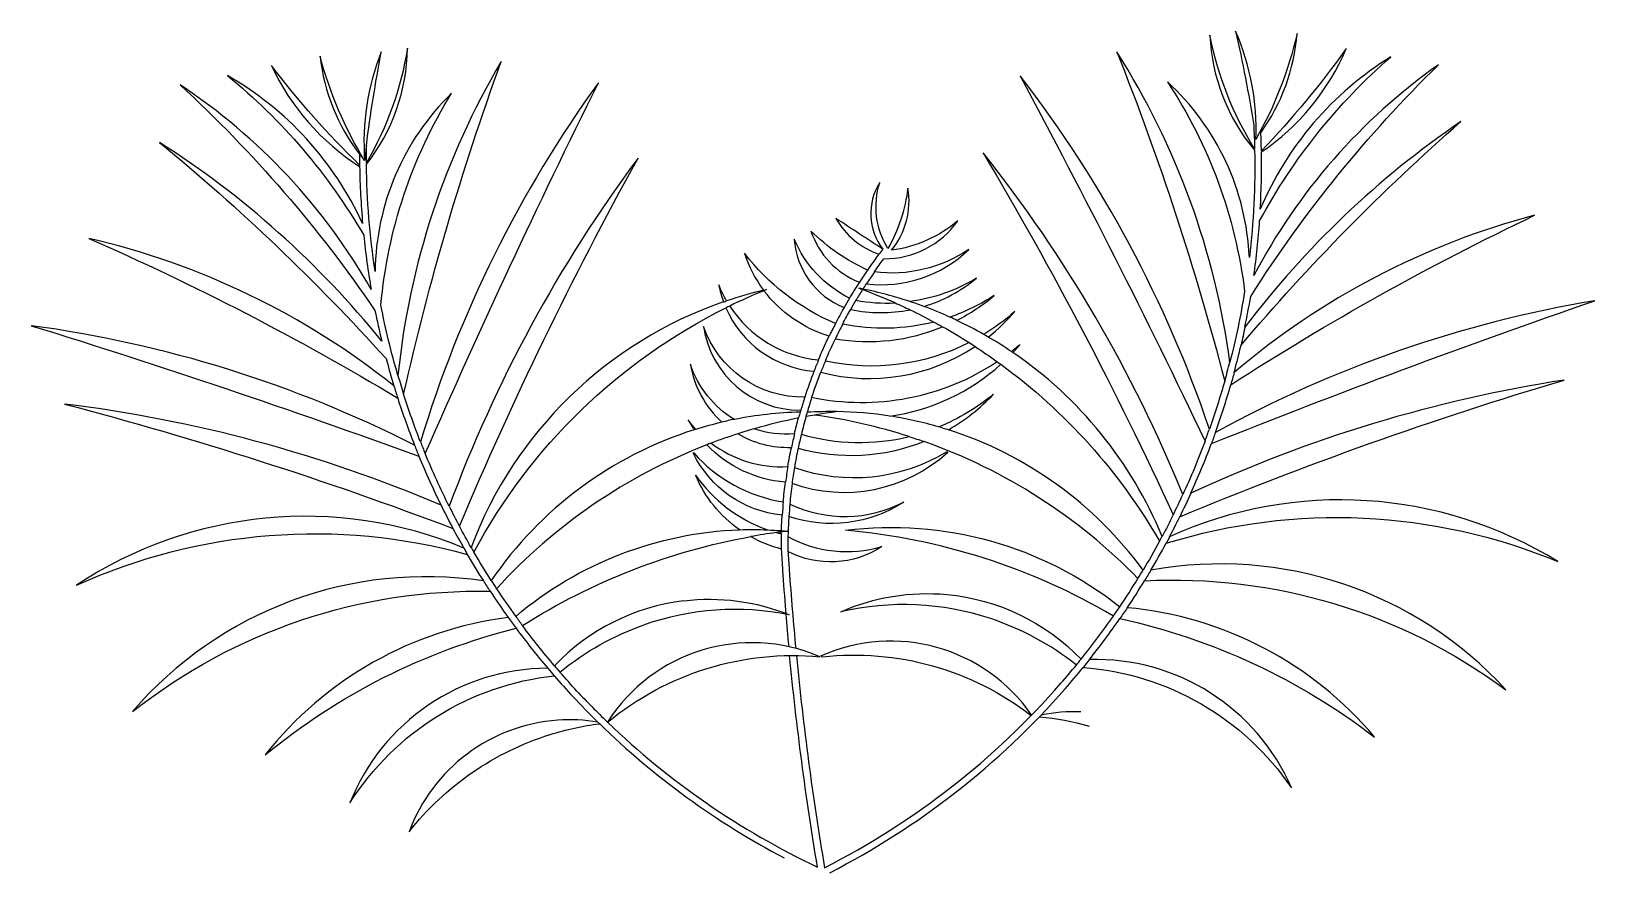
# Model space of a CAD drawing. Header units: millimetres. Extents: x 77.1 to 78.25, y 200.31 to 200.93.
import ezdxf

# ---------------------------------------------------------------- set-up
doc = ezdxf.new("R2010")
doc.units = ezdxf.units.MM
doc.layers.add('62', color=62, linetype='Continuous')

msp = doc.modelspace()

# ---------------------------------------------------------------- linework, layer by layer
at = {"layer": '62'}
for points in [[(77.8617, 200.4412, 0.008761), (77.875, 200.4569, -0.228296), (78.0288, 200.3681, 0.30667), (77.8796, 200.4627, 0.016073), (77.9021, 200.4929, -0.111271), (78.0902, 200.4055, 0.196953), (77.9076, 200.501, 0.010075), (77.9203, 200.5208, -0.174181), (78.1871, 200.4404, 0.2582), (77.925, 200.5286, 0.009787), (77.9363, 200.5485, -0.175168), (78.2254, 200.535, 0.249628), (77.9388, 200.5533, 0.007062), (77.9463, 200.568, -0.026555), (78.2301, 200.6689, 0.070199), (77.9545, 200.5854, 0.016905), (77.9697, 200.622, -0.011876), (78.2527, 200.7274, 0.083846), (77.9727, 200.6303, 0.015718), (77.984, 200.6654, -0.031946), (78.2082, 200.7904, 0.11194), (77.9865, 200.6745, 0.008888), (77.9916, 200.6947, -0.036883), (78.1538, 200.8595, 0.081452), (77.9944, 200.7078, 0.009879), (77.9987, 200.7306, -0.057239), (78.1373, 200.9014, 0.118477), (78.0011, 200.7461, 0.017265), (78.0053, 200.7863, -0.090095), (78.1021, 200.9072, 0.156383), (78.0058, 200.7949, 0.018041), (78.0066, 200.8371, 0.144632), (78.0692, 200.9134, -0.03724), (78.0066, 200.838, 0.005673), (78.0062, 200.8513, 0.137026), (78.0329, 200.9244, -0.07322), (78.0025, 200.8464, 0.11371), (77.9876, 200.9261, -0.016598), (78.0009, 200.857, -0.007537), (78.0016, 200.8395, -0.091874), (77.9686, 200.9232, 0.164846), (78.0016, 200.8384, -0.034164), (77.9977, 200.7592, 0.198599), (77.9372, 200.8889, -0.116154), (77.9942, 200.7341, -0.022934), (77.9833, 200.682, 0.108995), (77.8998, 200.911, -0.031808), (77.9795, 200.6681, -0.015992), (77.9682, 200.6327, 0.083632), (77.8285, 200.8932, -0.011872), (77.965, 200.6239, -0.018411), (77.9486, 200.5844, 0.071243), (77.8011, 200.8366, -0.026608), (77.9415, 200.5694, -0.007675), (77.9333, 200.5536, 0.145995), (77.8232, 200.6892, 0.012828), (77.8285, 200.6951, -0.011311), (77.8221, 200.6899, 0.016484), (77.805, 200.7006, 0.048154), (77.8246, 200.7195, -0.044838), (77.8017, 200.7025, 0.018482), (77.7817, 200.7129, 0.057754), (77.8094, 200.7313, -0.061447), (77.7767, 200.7153, 0.017061), (77.7574, 200.7232, 0.101227), (77.7963, 200.744, -0.102531), (77.7471, 200.7268, 0.029389), (77.7125, 200.736, -0.003222), (77.715, 200.7399, 0.225947), (77.7906, 200.7652, -0.181854), (77.7209, 200.7486, -0.008531), (77.7279, 200.7584, 0.247708), (77.7826, 200.7864, -0.143025), (77.7335, 200.7646, 0.219665), (77.7456, 200.8105, -0.099835), (77.7309, 200.7658, -0.21884), (77.7249, 200.8146, 0.315728), (77.7271, 200.7655, -0.001312), (77.6925, 200.7881, 0.181035), (77.7241, 200.7617, 0.00655), (77.7158, 200.75, -0.089212), (77.6741, 200.7788, 0.223385), (77.7098, 200.7411, 0.00969), (77.7025, 200.7293, -0.181136), (77.6618, 200.7728, 0.289028), (77.6985, 200.7224, 0.007628), (77.6922, 200.7105, -0.125725), (77.6249, 200.7624, 0.079591), (77.6391, 200.7351, 0.023263), (77.6118, 200.7273, -0.036773), (77.6061, 200.739, 0.041452), (77.6095, 200.7265, 0.223184), (77.4232, 200.5455, -0.007675), (77.4146, 200.5611, -0.026608), (77.5464, 200.8325, 0.071243), (77.407, 200.5758, -0.018411), (77.3893, 200.6147, -0.011872), (77.5172, 200.8882, 0.083632), (77.3858, 200.6234, -0.015992), (77.3734, 200.6584, -0.031808), (77.4454, 200.9038, 0.108995), (77.3692, 200.6722, -0.022934), (77.3566, 200.724, -0.116154), (77.4087, 200.8804, 0.198599), (77.3523, 200.749, -0.034164), (77.3459, 200.828, 0.164846), (77.3762, 200.9137, -0.091874), (77.3459, 200.8291, -0.005552), (77.3459, 200.842, -0.016458), (77.3569, 200.9109, 0.11371), (77.3446, 200.8308, -0.07322), (77.3117, 200.9077, 0.137372), (77.3409, 200.8354, 0.003388), (77.3409, 200.8274, -0.03724), (77.2759, 200.9008, 0.144632), (77.3409, 200.8265, 0.018041), (77.3431, 200.7843, 0.156383), (77.2433, 200.8935, -0.090095), (77.3439, 200.7758, 0.017265), (77.3494, 200.7357, 0.118477), (77.2083, 200.8866, -0.057239), (77.3522, 200.7203, 0.009879), (77.3572, 200.6976, 0.081452), (77.1931, 200.8442, -0.036883), (77.3605, 200.6847, 0.008888), (77.3662, 200.6646, 0.11194), (77.1409, 200.7734, -0.031946), (77.369, 200.6556, 0.015718), (77.3814, 200.6209, 0.083846), (77.0985, 200.709, -0.011876), (77.3847, 200.6127, 0.016905), (77.401, 200.5766, 0.070199), (77.1229, 200.6512, -0.026555), (77.4098, 200.5594, 0.007062), (77.4178, 200.545, 0.249628), (77.1319, 200.5176, -0.175168), (77.4204, 200.5403, 0.009787), (77.4323, 200.5207, 0.2582), (77.1732, 200.4243, -0.174181), (77.4373, 200.5131, 0.010075), (77.4506, 200.4937, 0.196953), (77.2712, 200.3924, -0.111271), (77.4564, 200.4858, 0.016073), (77.4798, 200.4563, 0.30667), (77.3337, 200.357, -0.228296), (77.4846, 200.4507, 0.008761), (77.4984, 200.4354, 0.022939)], [(77.3409, 200.8354, 0.010189), (77.3446, 200.8308, -0.07322)], [(77.3409, 200.8274, 0.000378), (77.3409, 200.8265, 0.34205)], [(77.3459, 200.8291, 0.000462), (77.3459, 200.828, -0.017284)], [(77.7209, 200.7486, 0.007421), (77.715, 200.7399)], [(77.6095, 200.7265, -0.001977), (77.6118, 200.7273, 0.0174)], [(77.6391, 200.7351, -0.001729), (77.6412, 200.7356, 0.001174), (77.6393, 200.7348, 0.175567)], [(77.7073, 200.7277, 0.005519), (77.7034, 200.7209)], [(77.7125, 200.736, 0.002558), (77.7094, 200.7367, -0.001751), (77.7122, 200.7356)], [(77.7362, 200.7258, -0.007156), (77.7472, 200.7207)], [(77.7574, 200.7232, 0.00889), (77.7471, 200.7268, -0.001751)], [(77.6141, 200.7235, 0.001867), (77.6113, 200.7221, 0.175567)], [(77.7817, 200.7129, 0.004534), (77.7767, 200.7153, -0.001751)], [(77.6975, 200.7102, 0.0086), (77.6921, 200.6993)], [(77.7648, 200.7117, -0.004325), (77.7713, 200.7082)], [(77.805, 200.7006, 0.003123), (77.8017, 200.7025, -0.001751)], [(77.9944, 200.7078, -0.005709), (77.9916, 200.6947, 0.086941)], [(77.7909, 200.6965, -0.003128), (77.7953, 200.6936)], [(77.6847, 200.6829, 0.006328), (77.6813, 200.6746)], [(77.8116, 200.6824, -0.00192), (77.8143, 200.6805)], [(77.8232, 200.6892, 0.001072), (77.8221, 200.6899, -0.001751)], [(77.9795, 200.6681, 0.006188), (77.9833, 200.682, 0.296259)], [(77.3692, 200.6722, 0.006188), (77.3734, 200.6584, -0.017284)], [(77.9865, 200.6745, -0.004036), (77.984, 200.6654, 0.086941)], [(77.3662, 200.6646, 0.004036), (77.369, 200.6556, 0.34205)], [(77.6713, 200.6451, 0.002294), (77.6704, 200.642, 0.007554)], [(77.6746, 200.6559, 0.007913), (77.6713, 200.6451, 0.002294)], [(77.6933, 200.6456, 0.019311), (77.6713, 200.6451, 0.255482)], [(77.7324, 200.6423, 0.034379), (77.6933, 200.6456, 0.010152), (77.6768, 200.6431, -0.043508)], [(77.7755, 200.6322, 0.006456), (77.7685, 200.6343, 0.010152)], [(77.3858, 200.6234, 0.004048), (77.3893, 200.6147, -0.017284)], [(77.6004, 200.6224, 0.002128), (77.5971, 200.6211, 0.15929)], [(77.6324, 200.633, 0.007874), (77.62, 200.6292, 0.15929)], [(77.9155, 200.5225, 0.115228), (77.7576, 200.6235, -0.165702), (77.6646, 200.6185, 0.010075), (77.6619, 200.6044, 0.223516), (77.7741, 200.6159, -0.274752), (77.7751, 200.6155, -0.277747), (77.6601, 200.5925, 0.010686), (77.6585, 200.5774, 0.235094), (77.7427, 200.5789, -0.227839), (77.6578, 200.5682, 0.007496), (77.6572, 200.5575), (77.6572, 200.5571, 0.002637), (77.6571, 200.5534, 0.198541), (77.7263, 200.5461, -0.273693), (77.6571, 200.5425, 0.001461), (77.658, 200.5292, -0.133271)], [(77.667, 200.6289, 0.007554), (77.6646, 200.6185)], [(77.7465, 200.6272, -0.007097), (77.7576, 200.6235)], [(77.965, 200.6239, 0.004048), (77.9682, 200.6327, 0.296259)], [(77.9727, 200.6303, -0.003791), (77.9697, 200.622, 0.086941)], [(77.3814, 200.6209, 0.003791), (77.3847, 200.6127, 0.34205)], [(77.6619, 200.6044, 0.008533), (77.6601, 200.5925)], [(77.401, 200.5766, 0.008209), (77.4098, 200.5594, 0.34205)], [(77.407, 200.5758, 0.007125), (77.4146, 200.5611, -0.017284)], [(77.6585, 200.5774, 0.006543), (77.6578, 200.5682)], [(77.9415, 200.5694, 0.007125), (77.9486, 200.5844, 0.296259)], [(77.9545, 200.5854, -0.008209), (77.9463, 200.568, 0.086941)], [(77.4611, 200.4878, -0.096704), (77.6296, 200.5534, 0.065237), (77.6521, 200.5445, 0.000419), (77.6521, 200.5439), (77.6521, 200.5438, 0.001663), (77.6531, 200.5287, 0.085344)], [(77.6214, 200.5585, -0.018916), (77.642, 200.5584, 0.004427)], [(77.6484, 200.5564, 0.010093), (77.6296, 200.5534, 0.111381)], [(77.6522, 200.5554, 0.007542), (77.6521, 200.5445)], [(77.6523, 200.5578, -0.004103), (77.6567, 200.5574, 0.002389), (77.6522, 200.5569, 0.111381)], [(77.6571, 200.5534, 0.006612), (77.6571, 200.544, 0.000167), (77.6571, 200.5425)], [(77.7745, 200.5107, -0.180095), (77.8735, 200.463, 0.017102), (77.8973, 200.4948, 0.111381), (77.6996, 200.5581, -0.201249), (77.9021, 200.5017, 0.010644), (77.9155, 200.5225, 0.115228)], [(77.9314, 200.55, 0.001743), (77.9333, 200.5536, 0.296259)], [(77.9388, 200.5533, -0.002276), (77.9363, 200.5485, 0.086941)], [(77.4178, 200.545, 0.002276), (77.4204, 200.5403, 0.34205)], [(77.4232, 200.5455, 0.001743), (77.4253, 200.542, -0.017284)], [(77.658, 200.5292, 0.003303), (77.6603, 200.4993), (77.6604, 200.4985, 0.003031), (77.6628, 200.471)], [(77.4323, 200.5207, 0.003859), (77.4373, 200.5131, 0.34205)], [(77.4381, 200.521, 0.003104), (77.442, 200.515, -0.017284)], [(77.6531, 200.5287, 0.003276), (77.6553, 200.4989), (77.6554, 200.4981, 0.000136), (77.6555, 200.4968)], [(77.9155, 200.5225, 0.003104), (77.9192, 200.5287, 0.296259)], [(77.925, 200.5286, -0.003859), (77.9203, 200.5208, 0.086941)], [(77.5802, 200.5061, 0.174599), (77.4848, 200.4581, -0.016348), (77.4611, 200.4878, -0.096704)], [(77.5802, 200.5061, -0.126631), (77.658, 200.4958, 0.13356), (77.5509, 200.4883, 0.223815)], [(77.8068, 200.4929, 0.137722), (77.6962, 200.498, -0.127824), (77.7745, 200.5107)], [(77.4561, 200.4946, 0.003647), (77.4611, 200.4878, -0.017284)], [(77.8973, 200.4948, 0.003647), (77.9021, 200.5017, 0.296259)], [(77.9076, 200.501, -0.004157), (77.9021, 200.4929, 0.086941)], [(77.4506, 200.4937, 0.004157), (77.4564, 200.4858, 0.34205)], [(77.5013, 200.4395, -0.008097), (77.4888, 200.4535, -0.087635), (77.5509, 200.4883)], [(77.87, 200.4587, 0.088511), (77.8068, 200.4929, -0.078713)], [(77.524, 200.4165, -0.198813), (77.6807, 200.4648, 0.3682), (77.5239, 200.4166, 0.3682)], [(77.837, 200.4217, 0.361519), (77.6812, 200.4653), (77.6825, 200.4648, -0.193822), (77.8367, 200.4215)], [(77.524, 200.4165, 0.081515), (77.6789, 200.3097, -0.017284), (77.6583, 200.4658)], [(77.6633, 200.4658, 0.017381), (77.6841, 200.3092, 0.096116), (77.8586, 200.4452, 0.296259)], [(77.87, 200.4587, 0.002388), (77.8735, 200.463, 0.296259)], [(77.8796, 200.4627, -0.003177), (77.875, 200.4569, 0.086941)], [(77.4798, 200.4563, 0.003177), (77.4846, 200.4507, 0.34205)], [(77.4848, 200.4581, 0.002616), (77.4888, 200.4535, -0.017284)], [(77.8586, 200.4452, 0.007571), (77.87, 200.4587, 0.088511)], [(77.5013, 200.4395, 0.01382), (77.5239, 200.4166, -0.017284)], [(77.4984, 200.4354, 0.011195), (77.5167, 200.4166, 0.34205)], [(77.4872, 200.418, 0.294809), (77.3774, 200.3357, -0.150745), (77.4815, 200.4074, 0.100395)], [(77.4815, 200.4074, -0.043602), (77.5179, 200.4154)], [(77.5167, 200.4166, 0.058472), (77.4872, 200.418, -0.195633)], [(77.5167, 200.4166, 0.000734), (77.5179, 200.4154, 0.34205)], [(77.5239, 200.4166, 0.000079), (77.524, 200.4165, -0.017284)], [(77.8428, 200.4206, -0.043602), (77.8795, 200.4137, 0.294809)], [(77.8734, 200.4242, 0.058472), (77.844, 200.4218, 0.359478)]]:
    msp.add_lwpolyline(points, format="xyb", dxfattribs=at)
for points in [[(77.6874, 200.7012, -0.154716), (77.6393, 200.7348, 0.016225), (77.6141, 200.7235, 0.227894), (77.6796, 200.6837, -0.012327)], [(77.7122, 200.7356, 0.006549), (77.7073, 200.7277, 0.056536), (77.7362, 200.7258, 0.015222)], [(77.5879, 200.6322, 0.16797), (77.4381, 200.521, -0.010568), (77.4253, 200.542, -0.155772), (77.6113, 200.7221, 0.275998), (77.6763, 200.6754, 0.014133), (77.6695, 200.6563, -0.324541), (77.5947, 200.7085, 0.371884), (77.6665, 200.6466, 0.000895), (77.6661, 200.6453, 0.042814), (77.6176, 200.6398, -0.179613), (77.5851, 200.6805, 0.171025), (77.6084, 200.6378, 0.01758), (77.589, 200.6325, -0.026095), (77.5835, 200.6395, 0.023285)], [(77.7648, 200.7117, -0.114415), (77.6975, 200.7102, -0.008615), (77.7034, 200.7209, 0.100649), (77.7472, 200.7207, -0.011597)], [(77.6847, 200.6829, -0.01269), (77.6921, 200.6993, 0.140639), (77.7713, 200.7082, -0.013396), (77.7909, 200.6965, -0.173266)], [(77.6746, 200.6559, -0.014048), (77.6813, 200.6746, 0.213683), (77.7953, 200.6936, -0.011603), (77.8116, 200.6824, -0.200309)], [(77.9192, 200.5287, 0.158963), (77.7755, 200.6322, 0.074113), (77.8089, 200.6585, -0.076439), (77.7685, 200.6343, 0.032369), (77.7324, 200.6423, 0.149616), (77.8143, 200.6805, -0.104074), (77.9314, 200.55, -0.010568)], [(77.6649, 200.6409, 0.020296), (77.6324, 200.633, 0.100431), (77.6619, 200.6294, -0.0083)], [(77.6704, 200.642, 0.00954), (77.667, 200.6289, 0.130425), (77.7465, 200.6272, 0.043508), (77.6768, 200.6431, 0.003944)], [(77.62, 200.6292, 0.0126), (77.6004, 200.6224, 0.179793), (77.657, 200.6051, -0.009882), (77.6596, 200.619, -0.14276)], [(77.5971, 200.6211, 0.115579), (77.442, 200.515, 0.010644), (77.4561, 200.4946, -0.167673), (77.6214, 200.5585, -0.142219), (77.5889, 200.5988, 0.155825), (77.642, 200.5584, -0.009453), (77.6523, 200.5578, -0.007959), (77.6528, 200.5693, -0.262459), (77.5872, 200.6151, -0.877804), (77.5875, 200.6152, 0.174709), (77.6536, 200.579, -0.010156), (77.6552, 200.5935, -0.181292)], [(77.6522, 200.5569, 0.002037), (77.6484, 200.5564, 0.0089), (77.6522, 200.5554, -0.001059)]]:
    msp.add_lwpolyline(points, format="xyb", close=True, dxfattribs=at)
for centre, radius, start, end in [((78.3979, 200.7096), 1.0603, 172.8282, 173.4385), ((77.842, 200.6727), 0.1477, 141.0965, 142.9783), ((77.7271, 200.7655), 0, 90, 90), ((78.0116, 200.5457), 0.3595, 145.3685, 147.0714), ((78.0116, 200.5457), 0.3595, 149.2922, 150.5615), ((77.9131, 200.5909), 0.2512, 151.562, 153.9436), ((78.0116, 200.5457), 0.3595, 157.4271, 158.8464), ((78.0116, 200.5457), 0.3595, 162.0853, 163.7068), ((78.0116, 200.5457), 0.3595, 163.9118, 164.6379), ((77.6738, 200.3599), 0.2856, 101.3516, 103.2554), ((77.6738, 200.3599), 0.2856, 107.284, 107.5039), ((78.0116, 200.5457), 0.3595, 166.54, 168.2282), ((78.0116, 200.5457), 0.3595, 170.493, 172.3576), ((78.0116, 200.5457), 0.3595, 174.6851, 176.2418), ((79.9251, 200.6859), 2.2775, 184.7756, 185.3827), ((77.4208, 200.827), 0.5859, 297.1204, 318.8151), ((77.9268, 200.8351), 0.5859, 225.7444, 242.281)]:
    msp.add_arc(centre, radius, start, end, dxfattribs=at)

doc.saveas('drawing.dxf')
